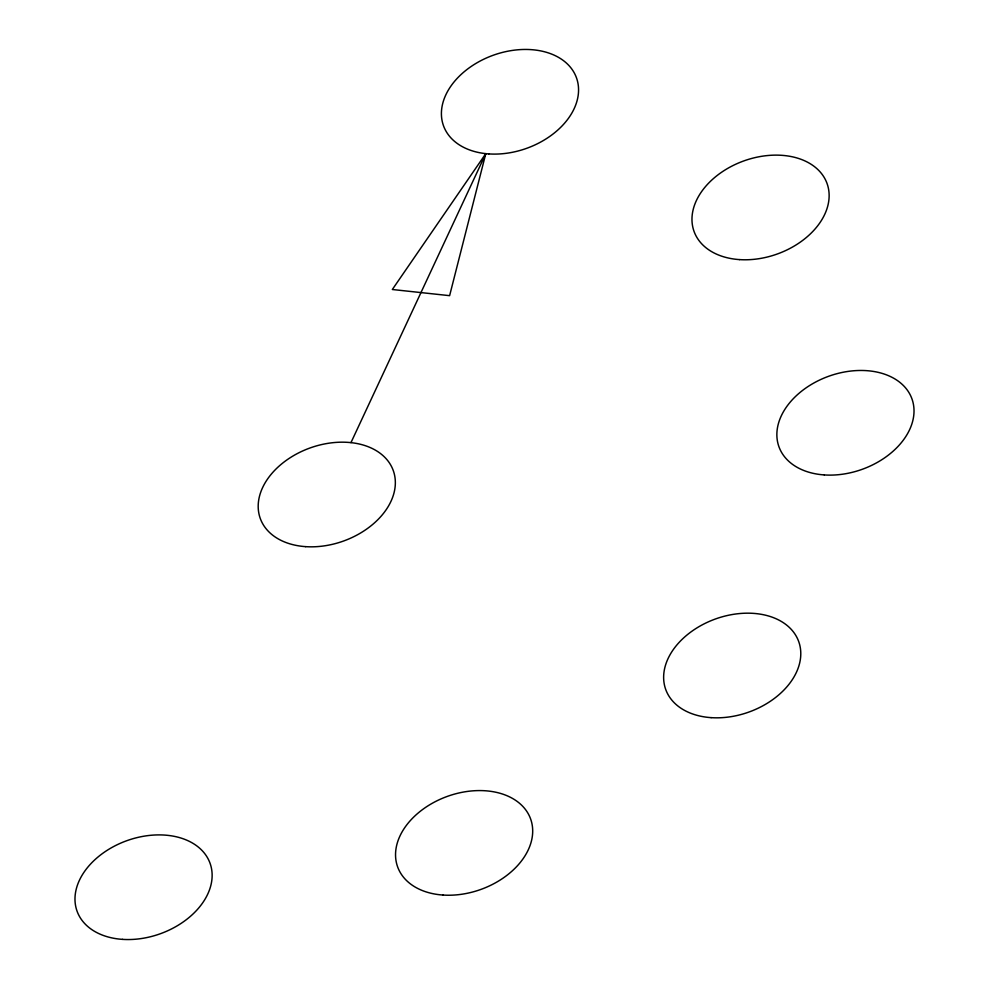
<?xml version="1.0" encoding="UTF-8"?>
<svg xmlns="http://www.w3.org/2000/svg" width="989" height="989" viewBox="0 0 989 989"><rect width="100%" height="100%" fill="white"/><g stroke="black" fill="none" stroke-linecap="round" stroke-linejoin="round"><path stroke-width="1.48" d="M485.784 153.641L449.612 295.662L392.324 289.505L485.784 153.641L350.971 442.627M305.65 546.645A70.676 49.45 -19.8 0 0 393.832 472.26A70.676 49.45 -19.8 0 0 280.827 464.607A70.676 49.45 -19.8 0 0 305.65 546.645M122.451 939.365A70.676 49.45 -19.8 0 0 210.62 864.979A70.676 49.45 -19.8 0 0 97.614 857.327A70.676 49.45 -19.8 0 0 122.451 939.365M442.998 895.045A70.676 49.45 -19.8 0 0 531.18 820.66A70.676 49.45 -19.8 0 0 418.174 813.007A70.676 49.45 -19.8 0 0 442.998 895.045M711.091 717.643A70.676 49.45 -19.8 0 0 799.273 643.258A70.676 49.45 -19.8 0 0 686.267 635.606A70.676 49.45 -19.8 0 0 711.091 717.643M824.319 474.93A70.676 49.45 -19.8 0 0 912.501 400.545A70.676 49.45 -19.8 0 0 799.495 392.893A70.676 49.45 -19.8 0 0 824.319 474.93M739.438 259.6A70.676 49.45 -19.8 0 0 827.62 185.215A70.676 49.45 -19.8 0 0 714.602 177.563A70.676 49.45 -19.8 0 0 739.438 259.6M488.863 153.913A70.676 49.45 -19.8 0 0 577.044 79.528A70.676 49.45 -19.8 0 0 464.039 71.876A70.676 49.45 -19.8 0 0 488.863 153.913"/></g></svg>
